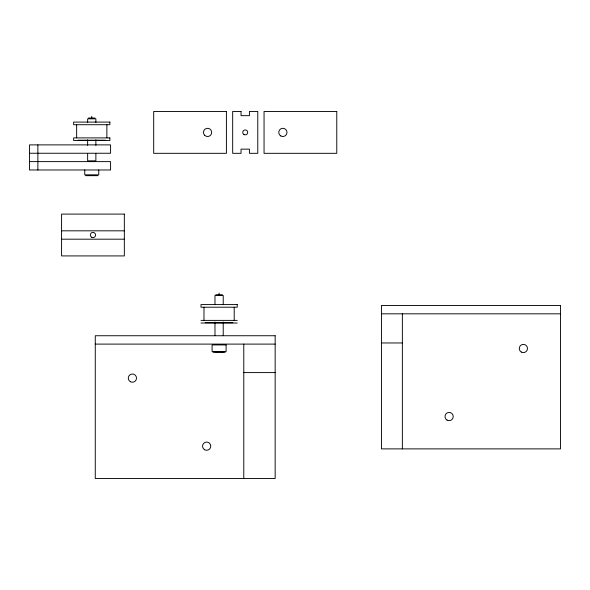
<?xml version="1.0" encoding="UTF-8"?>
<svg xmlns="http://www.w3.org/2000/svg" width="590" height="590" viewBox="0 0 590 590"><rect width="100%" height="100%" fill="white"/><g stroke="black" fill="none" stroke-linecap="round" stroke-linejoin="round"><path stroke-width="0.89" d="M93.921 175.429L93.139 175.429M215.298 352.341L215.8 351.95M221.501 351.95L220.999 352.341L219.996 351.95M90.373 175.429L89.592 175.429M218.197 351.95L217.194 352.341L216.692 351.95M88.463 118.015L95.049 118.015M77.961 140.199L105.551 140.199M29.5 153.245L110.581 153.245L110.581 144.882L29.5 144.882L29.5 169.979L110.581 169.979L110.581 161.616L29.5 161.616M85.58 175.665L97.933 175.665M61.581 230.823L124.335 230.823M61.581 239.186L124.335 239.186M215.807 294.698L222.393 294.698M381.442 313.821L560.5 313.821M200.983 320.385L237.217 320.385M205.305 322.693L232.895 322.693M200.983 323.025L237.217 323.025M381.442 342.967L402.365 342.967M95.27 344.103L275.161 344.103M212.924 352.341L225.277 352.341M243.781 372.592L275.161 372.592M222.401 351.95L222.902 352.341M402.365 313.821L402.365 448.887M243.781 344.103L243.781 478.52M234.215 307.213L234.215 320.385M223.219 304.647L223.219 295.516L214.981 295.516L214.981 304.647M223.219 321.993L223.219 335.695M219.096 293.046L219.096 294.698M214.981 321.993L214.981 335.695M203.985 307.213L203.985 320.385M106.871 124.719L106.871 137.898M98.759 169.898L98.759 174.839L84.754 174.839L84.754 169.898M95.875 122.491L95.875 118.841L87.637 118.841L87.637 122.491M95.875 139.837L95.875 145.317M95.875 153.533L95.875 160.841L87.637 160.841L87.637 153.533M91.76 116.37L91.76 118.015M87.637 139.837L87.637 145.317M76.641 124.719L76.641 137.898M37.871 144.882L37.871 169.979M226.405 111.481L153.688 111.481L153.688 153.319L226.405 153.319L226.405 111.481M241.044 111.481L232.681 111.481L232.681 153.319L241.044 153.319L241.044 149.137L249.415 149.137L249.415 153.319L257.778 153.319L257.778 111.481L249.415 111.481L249.415 115.662L241.044 115.662L241.044 111.481M336.772 111.481L264.055 111.481L264.055 153.319L336.772 153.319L336.772 111.481M109.873 122.086L73.639 122.086L73.639 124.719L109.873 124.719L109.873 122.086M109.873 137.898L73.639 137.898L73.639 140.531L109.873 140.531L109.873 137.898M124.335 214.089L61.581 214.089L61.581 255.92L124.335 255.92L124.335 214.089M237.217 304.58L200.983 304.58L200.983 307.213L237.217 307.213L237.217 304.58M560.5 305.458L381.442 305.458L381.442 448.887L560.5 448.887L560.5 305.458M275.161 335.74L95.27 335.74L95.27 478.52L275.161 478.52L275.161 335.74M226.095 344.929L212.098 344.929L212.098 351.515L226.095 351.515L226.095 344.929M130.338 381.693A4.115 4.115 0 0 0 136.511 378.124A4.115 4.115 0 0 0 130.338 374.562A4.115 4.115 0 0 0 130.338 381.693M204.597 449.735A4.115 4.115 0 0 0 210.77 446.165A4.115 4.115 0 0 0 204.597 442.603A4.115 4.115 0 0 0 204.597 449.735M204.664 135.309A4.115 4.115 0 0 0 211.559 133.465A4.115 4.115 0 0 0 206.515 128.421A4.115 4.115 0 0 0 204.664 135.309M243.994 134.542A2.471 2.471 0 0 0 247.704 132.396A2.471 2.471 0 0 0 243.994 130.257A2.471 2.471 0 0 0 243.994 134.542M280.825 135.966A4.115 4.115 0 0 0 286.998 132.396A4.115 4.115 0 0 0 280.825 128.834A4.115 4.115 0 0 0 280.825 135.966M447.058 420.102A4.115 4.115 0 0 0 453.231 416.54A4.115 4.115 0 0 0 447.058 412.971A4.115 4.115 0 0 0 447.058 420.102M521.309 352.06A4.115 4.115 0 0 0 527.49 348.498A4.115 4.115 0 0 0 521.309 344.929A4.115 4.115 0 0 0 521.309 352.06M91.649 237.269A2.618 2.618 0 0 0 95.573 235.004A2.618 2.618 0 0 0 91.649 232.74A2.618 2.618 0 0 0 91.649 237.269"/></g></svg>
